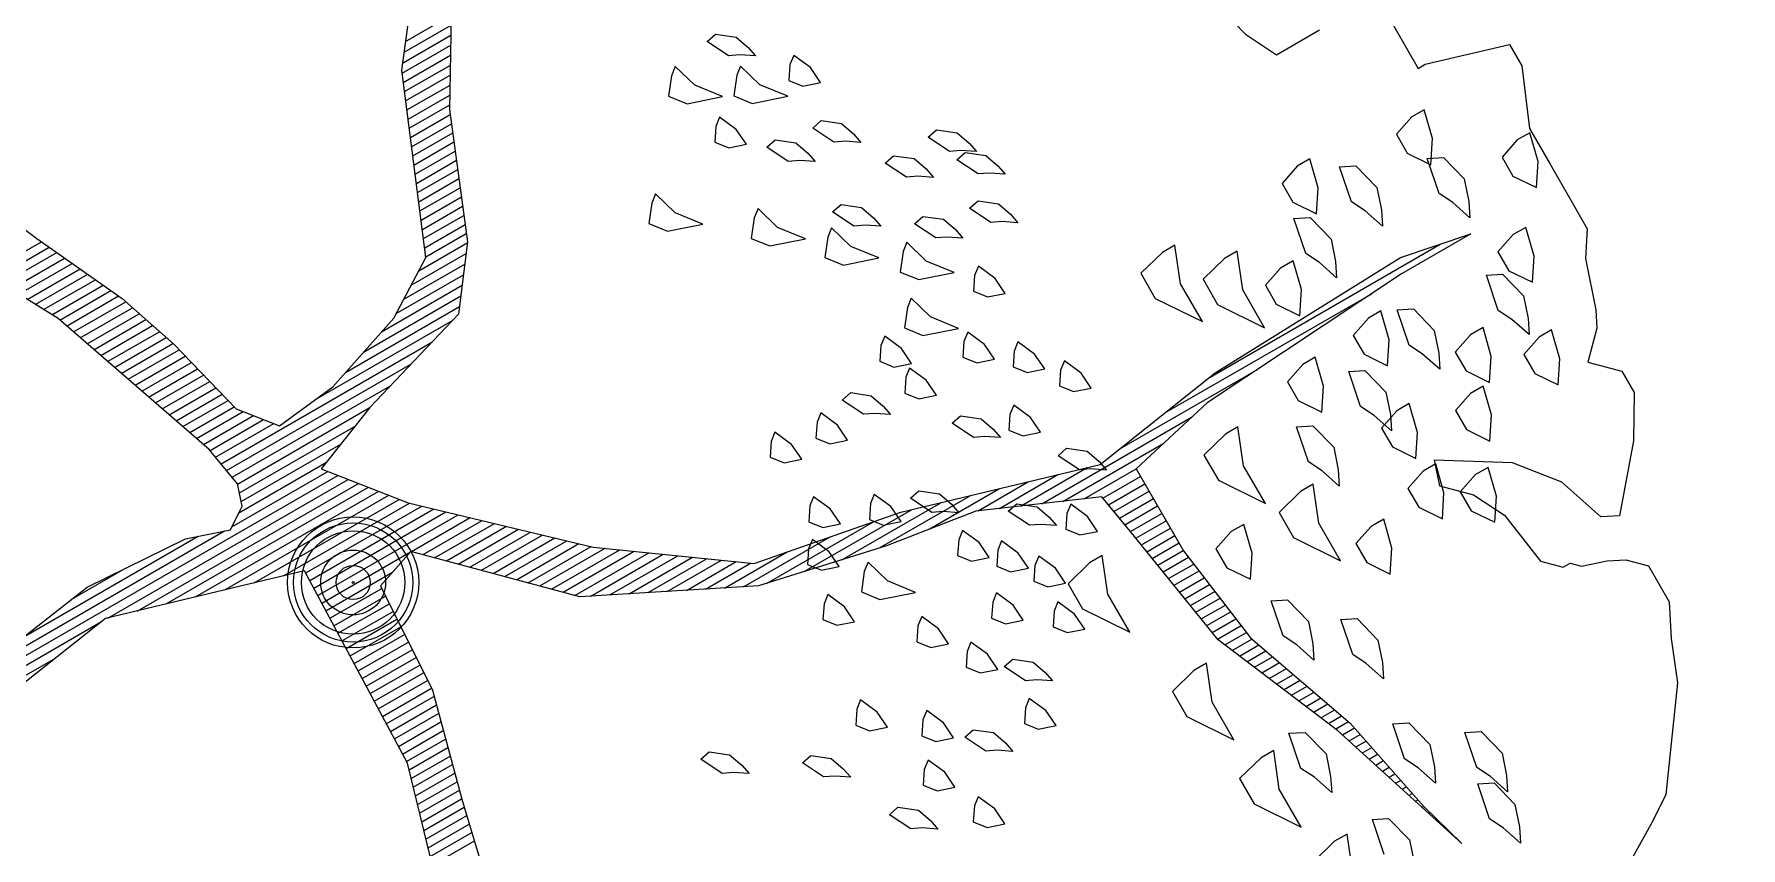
# Model space of a CAD drawing. Header units: metres. Extents: x 12093 to 20303, y 514 to 1412.
# Drawn here: x 19677.558 to 19680.415, y 704.494 to 705.857 of the extents above; entities that cross this region are included whole.
import ezdxf

# ---------------------------------------------------------------- set-up
doc = ezdxf.new("R2010")
doc.units = ezdxf.units.M
for name, color, linetype, lineweight in [('ARBOLES', 52, 'Continuous', 13), ('grass', 64, 'Continuous', 13), ('MANZANAS-ORIGINALES', 147, 'Continuous', 9)]:
    doc.layers.add(name, color=color, linetype=linetype, lineweight=lineweight)

# ---------------------------------------------------------------- blocks, each defined once
blk = doc.blocks.new('ghgfghgh')
at = {"layer": 'ARBOLES', "lineweight": 20}
for p, q in [((20001.7025, 664.534), (20001.7002, 664.3997)), ((20001.6496, 664.4414), (20001.6616, 664.5281)), ((20001.6537, 664.4714), (20001.7019, 664.4992)), ((20001.6506, 664.4487), (20001.7015, 664.4781)), ((20001.6521, 664.4601), (20001.7017, 664.4887)), ((20001.65, 664.438), (20001.7014, 664.4676)), ((20001.6752, 664.2434), (20001.6496, 664.4414)), ((20001.6513, 664.4283), (20001.7012, 664.4571)), ((20001.6525, 664.4186), (20001.701, 664.4466)), ((20001.6538, 664.4089), (20001.7008, 664.436)), ((20001.655, 664.3992), (20001.7006, 664.4255)), ((20001.6563, 664.3895), (20001.7005, 664.415)), ((20001.6575, 664.3798), (20001.7003, 664.4045)), ((20001.6588, 664.3701), (20001.7009, 664.3944)), ((20001.7002, 664.3997), (20001.7189, 664.2598)), ((20001.66, 664.3604), (20001.7022, 664.3847)), ((20001.6613, 664.3507), (20001.7035, 664.375)), ((20001.6626, 664.341), (20001.7048, 664.3654)), ((20001.6638, 664.3313), (20001.7061, 664.3557)), ((20001.6651, 664.3216), (20001.7074, 664.346)), ((20001.6663, 664.3119), (20001.7087, 664.3363)), ((20001.6676, 664.3022), (20001.71, 664.3267)), ((20001.6688, 664.2925), (20001.7113, 664.317)), ((20001.2179, 664.2985), (20001.2647, 664.2635)), ((20001.6701, 664.2828), (20001.7126, 664.3073)), ((20001.6714, 664.2731), (20001.7139, 664.2976)), ((20001.6726, 664.2634), (20001.7152, 664.2879)), ((20001.6739, 664.2537), (20001.7165, 664.2783)), ((20001.2109, 664.2262), (20001.2696, 664.26)), ((20001.2647, 664.2635), (20001.3545, 664.2001)), ((20001.6751, 664.244), (20001.7178, 664.2686)), ((20001.7189, 664.2598), (20001.7097, 664.1835)), ((20002.7037, 664.2432), (20002.7778, 664.2683)), ((20002.7778, 664.2683), (20002.7047, 664.2261)), ((20001.287, 664.1788), (20001.1762, 664.2478)), ((20001.2196, 664.2208), (20001.2777, 664.2543)), ((20001.2283, 664.2154), (20001.2858, 664.2485)), ((20001.237, 664.2099), (20001.2939, 664.2428)), ((20001.6412, 664.1794), (20001.6752, 664.2434)), ((20001.6597, 664.2142), (20001.7175, 664.2476)), ((20001.6677, 664.2293), (20001.7188, 664.2588)), ((20002.5027, 664.1171), (20002.7456, 664.2574)), ((20002.5081, 664.1214), (20002.7037, 664.2432)), ((20001.2457, 664.2045), (20001.302, 664.2371)), ((20001.2544, 664.1991), (20001.3102, 664.2313)), ((20001.263, 664.1937), (20001.3183, 664.2256)), ((20001.6437, 664.1841), (20001.7148, 664.2252)), ((20001.6517, 664.1992), (20001.7161, 664.2364)), ((20002.7047, 664.2261), (20002.4996, 664.0899)), ((20001.2717, 664.1883), (20001.3264, 664.2199)), ((20001.2804, 664.1829), (20001.3345, 664.2141)), ((20001.2887, 664.1773), (20001.3427, 664.2084)), ((20001.6282, 664.1647), (20001.7134, 664.214)), ((20001.296, 664.171), (20001.3508, 664.2027)), ((20001.3032, 664.1648), (20001.3584, 664.1966)), ((20001.3104, 664.1585), (20001.3655, 664.1903)), ((20001.3545, 664.2001), (20001.409, 664.1517)), ((20001.5903, 664.122), (20001.7107, 664.1915)), ((20001.6092, 664.1434), (20001.7121, 664.2028)), ((20002.4551, 664.0792), (20002.6732, 664.2051)), ((20001.4466, 664.0405), (20001.287, 664.1788)), ((20001.3176, 664.1522), (20001.3726, 664.184)), ((20001.3248, 664.146), (20001.3797, 664.1777)), ((20001.3321, 664.1397), (20001.3868, 664.1714)), ((20001.5579, 664.0929), (20001.7034, 664.1769)), ((20001.5768, 664.1068), (20001.6412, 664.1794)), ((20001.7097, 664.1835), (20001.6159, 664.085)), ((20001.3393, 664.1335), (20001.394, 664.165)), ((20001.3465, 664.1272), (20001.4011, 664.1587)), ((20001.3537, 664.121), (20001.4082, 664.1524)), ((20001.409, 664.1517), (20001.475, 664.0835)), ((20001.459, 664.0254), (20001.6814, 664.1538)), ((20001.3609, 664.1147), (20001.4147, 664.1458)), ((20001.3682, 664.1085), (20001.4212, 664.1391)), ((20001.3754, 664.1022), (20001.4277, 664.1324)), ((20001.3826, 664.0959), (20001.4341, 664.1257)), ((20001.3898, 664.0897), (20001.4406, 664.119)), ((20001.4648, 664.0183), (20001.6593, 664.1306)), ((20002.3866, 664.0247), (20002.5081, 664.1214)), ((20002.4075, 664.0413), (20002.5526, 664.1251)), ((20001.397, 664.0834), (20001.4471, 664.1123)), ((20001.4043, 664.0772), (20001.4536, 664.1056)), ((20001.4115, 664.0709), (20001.46, 664.0989)), ((20001.4707, 664.0113), (20001.6372, 664.1074)), ((20001.5208, 664.0656), (20001.5768, 664.1068)), ((20001.4187, 664.0647), (20001.4665, 664.0922)), ((20001.4259, 664.0584), (20001.473, 664.0856)), ((20001.4331, 664.0521), (20001.4824, 664.0806)), ((20001.475, 664.0835), (20001.5208, 664.0656)), ((20001.4763, 664.0041), (20001.6154, 664.0844)), ((20001.6159, 664.085), (20001.5648, 664.0201)), ((20002.4996, 664.0899), (20002.4247, 664.0201)), ((20001.4404, 664.0459), (20001.4932, 664.0764)), ((20001.4474, 664.0395), (20001.5039, 664.0722)), ((20001.4532, 664.0325), (20001.5147, 664.068)), ((20001.4783, 663.9948), (20001.6004, 664.0653)), ((20002.3251, 663.9833), (20002.4832, 664.0746)), ((20001.4802, 663.9855), (20001.5853, 664.0462)), ((20002.3474, 663.9858), (20002.4538, 664.0472)), ((20001.4763, 664.0044), (20001.4466, 664.0405)), ((20001.4777, 663.9736), (20001.5703, 664.0271)), ((20001.1504, 663.7638), (20001.5824, 664.0132)), ((20001.3394, 663.8625), (20001.5931, 664.009)), ((20001.4705, 663.959), (20001.5716, 664.0174)), ((20001.5648, 664.0201), (20001.6564, 663.9843)), ((20002.1764, 663.9742), (20002.3866, 664.0247)), ((20002.2803, 663.9783), (20002.3421, 664.014)), ((20002.3027, 663.9808), (20002.373, 664.0214)), ((20002.3698, 663.9883), (20002.4247, 664.02)), ((20002.3896, 663.9893), (20002.4293, 664.0122)), ((20002.4247, 664.0201), (20002.4746, 663.9336)), ((20001.3703, 663.8699), (20001.6039, 664.0048)), ((20001.4012, 663.8774), (20001.6147, 664.0006)), ((20001.4321, 663.8848), (20001.6254, 663.9964)), ((20001.463, 663.8922), (20001.6362, 663.9922)), ((20001.4812, 663.9806), (20001.4763, 664.0044)), ((20002.1538, 663.9366), (20002.2494, 663.9917)), ((20002.2062, 663.9564), (20002.2803, 663.9992)), ((20002.3886, 663.9904), (20002.2554, 663.9755)), ((20002.2579, 663.9758), (20002.3112, 664.0066)), ((20002.4183, 663.9543), (20002.3886, 663.9904)), ((20002.3954, 663.9822), (20002.4338, 664.0044)), ((20002.4012, 663.9751), (20002.4383, 663.9965)), ((20001.4689, 663.9558), (20001.4812, 663.9806)), ((20001.4939, 663.8996), (20001.647, 663.9879)), ((20001.5248, 663.907), (20001.658, 663.9839)), ((20001.5483, 663.9102), (20001.6708, 663.9808)), ((20001.5526, 663.9022), (20001.6835, 663.9778)), ((20001.5569, 663.8942), (20001.6963, 663.9747)), ((20001.5611, 663.8863), (20001.7091, 663.9717)), ((20001.6564, 663.9843), (20001.8518, 663.9375)), ((20002.0214, 663.9202), (20002.1764, 663.9742)), ((20002.0744, 663.9116), (20002.1876, 663.9769)), ((20002.1141, 663.9241), (20002.2185, 663.9843)), ((20002.2554, 663.9755), (20002.1613, 663.9389)), ((20002.407, 663.9681), (20002.4428, 663.9887)), ((20002.4128, 663.961), (20002.4473, 663.9809)), ((20002.4187, 663.9539), (20002.4518, 663.9731)), ((20001.2006, 663.8032), (20001.4628, 663.9546)), ((20001.4213, 663.9461), (20001.4689, 663.9558)), ((20001.6598, 663.9328), (20001.7218, 663.9686)), ((20001.6721, 663.9295), (20001.7346, 663.9656)), ((20001.6844, 663.9262), (20001.7474, 663.9625)), ((20001.6968, 663.9229), (20001.7601, 663.9595)), ((20001.7091, 663.9196), (20001.7729, 663.9564)), ((20002.0347, 663.8991), (20002.1474, 663.9641)), ((20002.5112, 663.8395), (20002.4183, 663.9543)), ((20002.4244, 663.9468), (20002.4563, 663.9653)), ((20002.4302, 663.9397), (20002.4609, 663.9575)), ((20001.2508, 663.8426), (20001.4348, 663.9489)), ((20001.3177, 663.8952), (20001.4213, 663.9461)), ((20001.7214, 663.9163), (20001.7857, 663.9533)), ((20001.7338, 663.913), (20001.7984, 663.9503)), ((20001.7461, 663.9097), (20001.8112, 663.9472)), ((20001.7584, 663.9063), (20001.824, 663.9442)), ((20001.7708, 663.903), (20001.8367, 663.9411)), ((20001.7831, 663.8997), (20001.8495, 663.9381)), ((20001.7954, 663.8964), (20001.8644, 663.9362)), ((20001.8518, 663.9375), (20002.0214, 663.9202)), ((20002.0104, 663.8955), (20002.1018, 663.9482)), ((20002.1613, 663.9389), (20002.0262, 663.8964)), ((20002.4359, 663.9326), (20002.4654, 663.9496)), ((20002.4416, 663.9255), (20002.4699, 663.9418)), ((20001.5654, 663.8783), (20001.659, 663.9323)), ((20001.6594, 663.9329), (20001.6272, 663.8965)), ((20001.8377, 663.8851), (20001.6594, 663.9329)), ((20001.8078, 663.8931), (20001.8797, 663.9347)), ((20001.8201, 663.8898), (20001.8951, 663.9331)), ((20001.8324, 663.8865), (20001.9104, 663.9315)), ((20001.8492, 663.8858), (20001.9257, 663.93)), ((20001.8694, 663.887), (20001.9411, 663.9284)), ((20001.8895, 663.8882), (20001.9564, 663.9268)), ((20001.9097, 663.8894), (20001.9718, 663.9253)), ((20001.9298, 663.8906), (20001.9871, 663.9237)), ((20001.95, 663.8918), (20002.0024, 663.9221)), ((20001.9701, 663.893), (20002.0178, 663.9206)), ((20001.9903, 663.8942), (20002.0563, 663.9324)), ((20002.4474, 663.9184), (20002.4744, 663.934)), ((20002.4531, 663.9113), (20002.4799, 663.9267)), ((20002.4589, 663.9042), (20002.4855, 663.9195)), ((20002.4746, 663.9336), (20002.5455, 663.8416)), ((20001.301, 663.882), (20001.3583, 663.9151)), ((20001.5472, 663.9124), (20001.3369, 663.8619)), ((20001.6557, 663.7091), (20001.5472, 663.9124)), ((20001.5696, 663.8703), (20001.64, 663.911)), ((20002.4646, 663.8971), (20002.491, 663.9123)), ((20002.4704, 663.89), (20002.4966, 663.9051)), ((20001.1042, 663.7276), (20001.3177, 663.8952)), ((20001.5739, 663.8623), (20001.6285, 663.8939)), ((20001.5781, 663.8544), (20001.6326, 663.8858)), ((20001.6272, 663.8965), (20001.682, 663.7863)), ((20002.0262, 663.8964), (20001.8377, 663.8851)), ((20002.4761, 663.8829), (20002.5021, 663.8979)), ((20002.4819, 663.8758), (20002.5077, 663.8907)), ((20002.4876, 663.8687), (20002.5132, 663.8834)), ((20001.5824, 663.8464), (20001.6366, 663.8777)), ((20001.5866, 663.8384), (20001.6406, 663.8696)), ((20002.4934, 663.8616), (20002.5188, 663.8762)), ((20002.4991, 663.8545), (20002.5244, 663.869)), ((20001.1042, 663.7267), (20001.333, 663.8588)), ((20001.3369, 663.8619), (20001.1301, 663.6982)), ((20001.5909, 663.8305), (20001.6446, 663.8615)), ((20001.5951, 663.8225), (20001.6487, 663.8534)), ((20002.5049, 663.8473), (20002.5299, 663.8618)), ((20002.5106, 663.8402), (20002.5355, 663.8546)), ((20002.5182, 663.8342), (20002.541, 663.8474)), ((20001.5994, 663.8145), (20001.6527, 663.8453)), ((20001.6036, 663.8066), (20001.6567, 663.8372)), ((20001.6079, 663.7986), (20001.6607, 663.8291)), ((20002.6373, 663.7439), (20002.5112, 663.8395)), ((20002.526, 663.8283), (20002.5469, 663.8403)), ((20002.5338, 663.8224), (20002.5542, 663.8341)), ((20002.5416, 663.8164), (20002.5615, 663.8279)), ((20002.5455, 663.8416), (20002.6506, 663.7516)), ((20001.1035, 663.7159), (20001.2843, 663.8203)), ((20001.6121, 663.7906), (20001.6648, 663.821)), ((20001.6164, 663.7827), (20001.6688, 663.8129)), ((20002.5495, 663.8105), (20002.5687, 663.8217)), ((20002.5573, 663.8046), (20002.576, 663.8154)), ((20001.6207, 663.7747), (20001.6728, 663.8048)), ((20001.6249, 663.7667), (20001.6768, 663.7967)), ((20002.5651, 663.7987), (20002.5833, 663.8092)), ((20002.5729, 663.7928), (20002.5906, 663.803)), ((20002.5807, 663.7869), (20002.5978, 663.7968)), ((20001.6292, 663.7587), (20001.6809, 663.7886)), ((20001.6334, 663.7508), (20001.6837, 663.7798)), ((20001.682, 663.7863), (20001.713, 663.6712)), ((20002.5885, 663.7809), (20002.6051, 663.7905)), ((20002.5963, 663.775), (20002.6124, 663.7843)), ((20002.6041, 663.7691), (20002.6197, 663.7781)), ((20001.6377, 663.7428), (20001.6862, 663.7708)), ((20001.6419, 663.7348), (20001.6886, 663.7618)), ((20002.6119, 663.7632), (20002.6269, 663.7719)), ((20002.6197, 663.7573), (20002.6342, 663.7656)), ((20002.6275, 663.7513), (20002.6415, 663.7594)), ((20001.6462, 663.7269), (20001.691, 663.7528)), ((20001.6504, 663.7189), (20001.6935, 663.7437)), ((20002.6353, 663.7454), (20002.6488, 663.7532)), ((20002.7683, 663.6245), (20002.6373, 663.7439)), ((20002.6425, 663.7392), (20002.6551, 663.7465)), ((20002.6495, 663.7328), (20002.6612, 663.7395)), ((20002.6506, 663.7516), (20002.7282, 663.6634)), ((20001.6547, 663.7109), (20001.6959, 663.7347)), ((20001.6574, 663.7021), (20001.6983, 663.7257)), ((20002.6565, 663.7264), (20002.6673, 663.7326)), ((20002.6635, 663.72), (20002.6734, 663.7257)), ((20001.7333, 663.3904), (20001.6557, 663.7091)), ((20001.6596, 663.6929), (20001.7008, 663.7167)), ((20001.6618, 663.6838), (20001.7032, 663.7077)), ((20002.6705, 663.7136), (20002.6795, 663.7188)), ((20002.6775, 663.7073), (20002.6855, 663.7119)), ((20002.6845, 663.7009), (20002.6916, 663.705)), ((20001.6641, 663.6746), (20001.7056, 663.6986)), ((20001.6663, 663.6655), (20001.708, 663.6896)), ((20002.6915, 663.6945), (20002.6977, 663.698)), ((20002.6985, 663.6881), (20002.7038, 663.6911)), ((20002.7055, 663.6817), (20002.7098, 663.6842)), ((20001.6685, 663.6564), (20001.7105, 663.6806)), ((20001.6707, 663.6472), (20001.7129, 663.6716)), ((20001.713, 663.6712), (20001.7517, 663.5428)), ((20002.7126, 663.6753), (20002.7159, 663.6773)), ((20001.673, 663.6381), (20001.7156, 663.6627)), ((20001.6752, 663.6289), (20001.7182, 663.6538)), ((20002.7266, 663.6626), (20002.7281, 663.6635)), ((20002.7282, 663.6634), (20002.7683, 663.6245)), ((20002.7336, 663.6562), (20002.7348, 663.6569)), ((20001.6774, 663.6198), (20001.7209, 663.6449)), ((20001.6796, 663.6107), (20001.7236, 663.636)), ((20001.6819, 663.6015), (20001.7263, 663.6272))]:
    blk.add_line(p, q, dxfattribs=at)
for radius in [0.0692, 0.063, 0.0546, 0.0342, 0.0181, 0.00112]:
    blk.add_circle((20001.5984, 663.9001), radius, dxfattribs=at)
at = {"layer": 'grass'}
for p, q in [((20002.5151, 664.505), (20002.5401, 664.4791)), ((20001.9719, 664.4714), (20001.9808, 664.4792)), ((20001.9808, 664.4792), (20002.0024, 664.4761)), ((20002.0024, 664.4761), (20002.0151, 664.4652)), ((20002.5401, 664.4791), (20002.5727, 664.4576)), ((20002.5727, 664.4576), (20002.6181, 664.4838)), ((20002.6961, 664.4885), (20002.7223, 664.4431)), ((20001.9944, 664.4565), (20001.9719, 664.4714)), ((20002.0151, 664.4652), (20002.0229, 664.4563)), ((20002.7298, 664.4475), (20002.8186, 664.4684)), ((20002.8186, 664.4684), (20002.8317, 664.4457)), ((20001.9383, 664.4451), (20001.9343, 664.4353)), ((20001.9588, 664.4253), (20001.9383, 664.4451)), ((20002.0062, 664.4574), (20001.9944, 664.4565)), ((20002.0071, 664.4456), (20002.0031, 664.4358)), ((20002.0229, 664.4563), (20002.0062, 664.4574)), ((20002.0276, 664.4258), (20002.0071, 664.4456)), ((20002.0593, 664.4471), (20002.0581, 664.4304)), ((20002.0633, 664.4569), (20002.0593, 664.4471)), ((20002.0809, 664.444), (20002.0633, 664.4569)), ((20002.0916, 664.4282), (20002.0809, 664.444)), ((20002.7223, 664.4431), (20002.7298, 664.4475)), ((20002.8317, 664.4457), (20002.8396, 664.3797)), ((20001.9343, 664.4353), (20001.9312, 664.4137)), ((20001.9882, 664.4133), (20001.9588, 664.4253)), ((20002.0031, 664.4358), (20002, 664.4142)), ((20002.057, 664.4137), (20002.0276, 664.4258)), ((20002.0581, 664.4304), (20002.0728, 664.4244)), ((20002.0728, 664.4244), (20002.0916, 664.4282)), ((20001.9312, 664.4137), (20001.9508, 664.4057)), ((20001.9508, 664.4057), (20001.9882, 664.4133)), ((20002, 664.4142), (20002.0196, 664.4061)), ((20002.0196, 664.4061), (20002.057, 664.4137)), ((20001.9851, 664.3917), (20001.9811, 664.3819)), ((20002.0027, 664.3787), (20001.9851, 664.3917)), ((20002.0833, 664.3801), (20002.0922, 664.3879)), ((20002.0922, 664.3879), (20002.1138, 664.3848)), ((20002.7154, 664.3918), (20002.6993, 664.3736)), ((20002.7287, 664.3995), (20002.7154, 664.3918)), ((20002.7374, 664.3691), (20002.7287, 664.3995)), ((20001.9811, 664.3819), (20001.98, 664.3652)), ((20002.0134, 664.3629), (20002.0027, 664.3787)), ((20002.1058, 664.3652), (20002.0833, 664.3801)), ((20002.1138, 664.3848), (20002.1265, 664.3739)), ((20002.1265, 664.3739), (20002.1343, 664.365)), ((20002.2052, 664.3703), (20002.2141, 664.3781)), ((20002.2277, 664.3554), (20002.2052, 664.3703)), ((20002.2141, 664.3781), (20002.2357, 664.375)), ((20002.2357, 664.375), (20002.2484, 664.3641)), ((20002.6993, 664.3736), (20002.7108, 664.3537)), ((20002.7356, 664.3414), (20002.7374, 664.3691)), ((20002.8402, 664.3752), (20002.8269, 664.3675)), ((20002.8396, 664.3797), (20002.8614, 664.3419)), ((20002.8489, 664.3448), (20002.8402, 664.3752)), ((20001.98, 664.3652), (20001.9947, 664.3591)), ((20001.9947, 664.3591), (20002.0134, 664.3629)), ((20002.035, 664.3598), (20002.0439, 664.3676)), ((20002.0575, 664.3449), (20002.035, 664.3598)), ((20002.0439, 664.3676), (20002.0655, 664.3645)), ((20002.0655, 664.3645), (20002.0782, 664.3536)), ((20002.0782, 664.3536), (20002.086, 664.3447)), ((20002.1176, 664.3661), (20002.1058, 664.3652)), ((20002.1343, 664.365), (20002.1176, 664.3661)), ((20002.1597, 664.3431), (20002.1687, 664.3509)), ((20002.1687, 664.3509), (20002.1903, 664.3478)), ((20002.2395, 664.3563), (20002.2277, 664.3554)), ((20002.2355, 664.3465), (20002.2444, 664.3543)), ((20002.2562, 664.3552), (20002.2395, 664.3563)), ((20002.2444, 664.3543), (20002.266, 664.3512)), ((20002.2484, 664.3641), (20002.2562, 664.3552)), ((20002.266, 664.3512), (20002.2787, 664.3403)), ((20002.7108, 664.3537), (20002.7356, 664.3414)), ((20002.8269, 664.3675), (20002.8108, 664.3494)), ((20002.0693, 664.3458), (20002.0575, 664.3449)), ((20002.086, 664.3447), (20002.0693, 664.3458)), ((20002.1822, 664.3282), (20002.1597, 664.3431)), ((20002.1903, 664.3478), (20002.203, 664.3369)), ((20002.203, 664.3369), (20002.2108, 664.328)), ((20002.258, 664.3316), (20002.2355, 664.3465)), ((20002.2698, 664.3325), (20002.258, 664.3316)), ((20002.2865, 664.3314), (20002.2698, 664.3325)), ((20002.2787, 664.3403), (20002.2865, 664.3314)), ((20002.5947, 664.3399), (20002.5786, 664.3217)), ((20002.608, 664.3475), (20002.5947, 664.3399)), ((20002.6167, 664.3171), (20002.608, 664.3475)), ((20002.6394, 664.3391), (20002.6566, 664.3401)), ((20002.652, 664.302), (20002.6394, 664.3391)), ((20002.6566, 664.3401), (20002.6786, 664.3174)), ((20002.7318, 664.3481), (20002.7489, 664.3491)), ((20002.7443, 664.311), (20002.7318, 664.3481)), ((20002.7489, 664.3491), (20002.7709, 664.3263)), ((20002.8108, 664.3494), (20002.8223, 664.3294)), ((20002.8471, 664.3172), (20002.8489, 664.3448)), ((20002.8614, 664.3419), (20002.8833, 664.304)), ((20002.1941, 664.3291), (20002.1822, 664.3282)), ((20002.2108, 664.328), (20002.1941, 664.3291)), ((20002.5786, 664.3217), (20002.5901, 664.3017)), ((20002.6149, 664.2895), (20002.6167, 664.3171)), ((20002.6786, 664.3174), (20002.6835, 664.2936)), ((20002.7709, 664.3263), (20002.7758, 664.3026)), ((20002.8223, 664.3294), (20002.8471, 664.3172)), ((20001.9136, 664.3008), (20001.9105, 664.2792)), ((20001.9176, 664.3106), (20001.9136, 664.3008)), ((20001.9381, 664.2907), (20001.9176, 664.3106)), ((20002.1043, 664.2915), (20002.1132, 664.2993)), ((20002.1132, 664.2993), (20002.1348, 664.2961)), ((20002.1348, 664.2961), (20002.1475, 664.2852)), ((20002.2489, 664.2953), (20002.2578, 664.3031)), ((20002.2578, 664.3031), (20002.2794, 664.3)), ((20002.2794, 664.3), (20002.2921, 664.2891)), ((20002.5901, 664.3017), (20002.6149, 664.2895)), ((20002.6663, 664.2926), (20002.652, 664.302)), ((20002.7587, 664.3015), (20002.7443, 664.311)), ((20002.7768, 664.2854), (20002.7587, 664.3015)), ((20002.7758, 664.3026), (20002.7768, 664.2854)), ((20002.8833, 664.304), (20002.9007, 664.2738)), ((20001.9105, 664.2792), (20001.9301, 664.2711)), ((20001.9301, 664.2711), (20001.9675, 664.2787)), ((20001.9675, 664.2787), (20001.9381, 664.2907)), ((20002.0217, 664.2852), (20002.0185, 664.2636)), ((20002.0257, 664.295), (20002.0217, 664.2852)), ((20002.0462, 664.2752), (20002.0257, 664.295)), ((20002.1268, 664.2765), (20002.1043, 664.2915)), ((20002.1475, 664.2852), (20002.1553, 664.2763)), ((20002.1907, 664.279), (20002.1996, 664.2868)), ((20002.2132, 664.2641), (20002.1907, 664.279)), ((20002.1996, 664.2868), (20002.2212, 664.2837)), ((20002.2212, 664.2837), (20002.2339, 664.2728)), ((20002.2714, 664.2804), (20002.2489, 664.2953)), ((20002.2832, 664.2813), (20002.2714, 664.2804)), ((20002.2999, 664.2801), (20002.2832, 664.2813)), ((20002.2921, 664.2891), (20002.2999, 664.2801)), ((20002.5911, 664.2846), (20002.6083, 664.2856)), ((20002.6037, 664.2475), (20002.5911, 664.2846)), ((20002.6083, 664.2856), (20002.6303, 664.2629)), ((20002.6845, 664.2764), (20002.6663, 664.2926)), ((20002.6835, 664.2936), (20002.6845, 664.2764)), ((20002.0185, 664.2636), (20002.0381, 664.2556)), ((20002.0381, 664.2556), (20002.0756, 664.2632)), ((20002.0756, 664.2632), (20002.0462, 664.2752)), ((20002.0992, 664.2649), (20002.0961, 664.2433)), ((20002.1032, 664.2747), (20002.0992, 664.2649)), ((20002.1237, 664.2549), (20002.1032, 664.2747)), ((20002.1386, 664.2774), (20002.1268, 664.2765)), ((20002.1553, 664.2763), (20002.1386, 664.2774)), ((20002.225, 664.265), (20002.2132, 664.2641)), ((20002.2417, 664.2639), (20002.225, 664.265)), ((20002.2339, 664.2728), (20002.2417, 664.2639)), ((20002.6303, 664.2629), (20002.6351, 664.2391)), ((20002.8226, 664.2675), (20002.8065, 664.2494)), ((20002.8359, 664.2752), (20002.8226, 664.2675)), ((20002.8446, 664.2448), (20002.8359, 664.2752)), ((20002.9007, 664.2738), (20002.8987, 664.2424)), ((20002.0961, 664.2433), (20002.1157, 664.2353)), ((20002.1157, 664.2353), (20002.1531, 664.2429)), ((20002.1531, 664.2429), (20002.1237, 664.2549)), ((20002.1787, 664.2496), (20002.1756, 664.228)), ((20002.1827, 664.2594), (20002.1787, 664.2496)), ((20002.2032, 664.2396), (20002.1827, 664.2594)), ((20002.4523, 664.2487), (20002.4295, 664.2267)), ((20002.4655, 664.2564), (20002.4523, 664.2487)), ((20002.4714, 664.2155), (20002.4655, 664.2564)), ((20002.518, 664.2424), (20002.4952, 664.2204)), ((20002.5313, 664.2501), (20002.518, 664.2424)), ((20002.5372, 664.2091), (20002.5313, 664.2501)), ((20002.618, 664.2381), (20002.6037, 664.2475)), ((20002.8065, 664.2494), (20002.818, 664.2294)), ((20002.8428, 664.2172), (20002.8446, 664.2448)), ((20002.8987, 664.2424), (20002.9098, 664.1882)), ((20002.1756, 664.228), (20002.1952, 664.22)), ((20002.1952, 664.22), (20002.2326, 664.2276)), ((20002.2326, 664.2276), (20002.2032, 664.2396)), ((20002.2542, 664.2244), (20002.2531, 664.2077)), ((20002.2582, 664.2342), (20002.2542, 664.2244)), ((20002.2758, 664.2213), (20002.2582, 664.2342)), ((20002.4295, 664.2267), (20002.4448, 664.2001)), ((20002.5771, 664.2322), (20002.561, 664.214)), ((20002.5904, 664.2398), (20002.5771, 664.2322)), ((20002.5991, 664.2094), (20002.5904, 664.2398)), ((20002.6362, 664.2219), (20002.618, 664.2381)), ((20002.6351, 664.2391), (20002.6362, 664.2219)), ((20002.7942, 664.2246), (20002.8114, 664.2256)), ((20002.8068, 664.1875), (20002.7942, 664.2246)), ((20002.8114, 664.2256), (20002.8334, 664.2028)), ((20002.818, 664.2294), (20002.8428, 664.2172)), ((20002.2531, 664.2077), (20002.2678, 664.2017)), ((20002.2865, 664.2055), (20002.2758, 664.2213)), ((20002.4945, 664.1756), (20002.4714, 664.2155)), ((20002.4952, 664.2204), (20002.5106, 664.1938)), ((20002.5602, 664.1692), (20002.5372, 664.2091)), ((20002.561, 664.214), (20002.5725, 664.194)), ((20002.5973, 664.1818), (20002.5991, 664.2094)), ((20002.1832, 664.1906), (20002.1801, 664.169)), ((20002.1872, 664.2004), (20002.1832, 664.1906)), ((20002.2077, 664.1806), (20002.1872, 664.2004)), ((20002.2678, 664.2017), (20002.2865, 664.2055)), ((20002.4448, 664.2001), (20002.4945, 664.1756)), ((20002.5106, 664.1938), (20002.5602, 664.1692)), ((20002.5725, 664.194), (20002.5973, 664.1818)), ((20002.7001, 664.188), (20002.7173, 664.189)), ((20002.7127, 664.1509), (20002.7001, 664.188)), ((20002.7173, 664.189), (20002.7393, 664.1662)), ((20002.8334, 664.2028), (20002.8382, 664.179)), ((20002.9098, 664.1882), (20002.9109, 664.1687)), ((20002.2371, 664.1685), (20002.2077, 664.1806)), ((20002.6697, 664.1792), (20002.6536, 664.1611)), ((20002.683, 664.1869), (20002.6697, 664.1792)), ((20002.6917, 664.1565), (20002.683, 664.1869)), ((20002.8211, 664.178), (20002.8068, 664.1875)), ((20002.8393, 664.1619), (20002.8211, 664.178)), ((20002.8382, 664.179), (20002.8393, 664.1619)), ((20002.1593, 664.1603), (20002.1553, 664.1505)), ((20002.177, 664.1474), (20002.1593, 664.1603)), ((20002.1801, 664.169), (20002.1997, 664.1609)), ((20002.1997, 664.1609), (20002.2371, 664.1685)), ((20002.2429, 664.1547), (20002.2418, 664.138)), ((20002.2469, 664.1645), (20002.2429, 664.1547)), ((20002.2645, 664.1516), (20002.2469, 664.1645)), ((20002.2999, 664.1543), (20002.2959, 664.1445)), ((20002.3175, 664.1414), (20002.2999, 664.1543)), ((20002.6536, 664.1611), (20002.6651, 664.1411)), ((20002.6899, 664.1289), (20002.6917, 664.1565)), ((20002.7393, 664.1662), (20002.7441, 664.1424)), ((20002.7774, 664.1616), (20002.7613, 664.1435)), ((20002.7907, 664.1693), (20002.7774, 664.1616)), ((20002.7994, 664.1389), (20002.7907, 664.1693)), ((20002.8498, 664.1591), (20002.8336, 664.1409)), ((20002.8631, 664.1668), (20002.8498, 664.1591)), ((20002.8718, 664.1363), (20002.8631, 664.1668)), ((20002.9109, 664.1687), (20002.9014, 664.1329)), ((20002.1553, 664.1505), (20002.1542, 664.1338)), ((20002.1542, 664.1338), (20002.1689, 664.1277)), ((20002.1876, 664.1315), (20002.177, 664.1474)), ((20002.2418, 664.138), (20002.2565, 664.132)), ((20002.2565, 664.132), (20002.2752, 664.1358)), ((20002.2752, 664.1358), (20002.2645, 664.1516)), ((20002.2959, 664.1445), (20002.2948, 664.1278)), ((20002.3282, 664.1256), (20002.3175, 664.1414)), ((20002.3489, 664.1343), (20002.3449, 664.1245)), ((20002.3665, 664.1213), (20002.3489, 664.1343)), ((20002.6137, 664.138), (20002.6004, 664.1304)), ((20002.6224, 664.1076), (20002.6137, 664.138)), ((20002.6651, 664.1411), (20002.6899, 664.1289)), ((20002.727, 664.1414), (20002.7127, 664.1509)), ((20002.7452, 664.1253), (20002.727, 664.1414)), ((20002.7441, 664.1424), (20002.7452, 664.1253)), ((20002.7613, 664.1435), (20002.7728, 664.1235)), ((20002.7976, 664.1112), (20002.7994, 664.1389)), ((20002.8336, 664.1409), (20002.8452, 664.121)), ((20002.87, 664.1087), (20002.8718, 664.1363)), ((20002.1689, 664.1277), (20002.1876, 664.1315)), ((20002.1816, 664.1168), (20002.1805, 664.1001)), ((20002.1856, 664.1266), (20002.1816, 664.1168)), ((20002.2032, 664.1137), (20002.1856, 664.1266)), ((20002.2948, 664.1278), (20002.3095, 664.1218)), ((20002.3095, 664.1218), (20002.3282, 664.1256)), ((20002.3449, 664.1245), (20002.3438, 664.1077)), ((20002.3772, 664.1055), (20002.3665, 664.1213)), ((20002.6004, 664.1304), (20002.5843, 664.1122)), ((20002.649, 664.123), (20002.6661, 664.124)), ((20002.6615, 664.0859), (20002.649, 664.123)), ((20002.6661, 664.124), (20002.6881, 664.1012)), ((20002.7728, 664.1235), (20002.7976, 664.1112)), ((20002.8452, 664.121), (20002.87, 664.1087)), ((20002.9014, 664.1329), (20002.9372, 664.1233)), ((20002.9372, 664.1233), (20002.9503, 664.1006)), ((20002.1146, 664.0928), (20002.1235, 664.1006)), ((20002.1235, 664.1006), (20002.1451, 664.0974)), ((20002.1805, 664.1001), (20002.1952, 664.0941)), ((20002.1952, 664.0941), (20002.2139, 664.0979)), ((20002.2139, 664.0979), (20002.2032, 664.1137)), ((20002.3438, 664.1077), (20002.3585, 664.1017)), ((20002.3585, 664.1017), (20002.3772, 664.1055)), ((20002.5843, 664.1122), (20002.5958, 664.0923)), ((20002.6206, 664.08), (20002.6224, 664.1076)), ((20002.6881, 664.1012), (20002.693, 664.0775)), ((20002.7776, 664.0997), (20002.7615, 664.0816)), ((20002.7909, 664.1074), (20002.7776, 664.0997)), ((20002.7997, 664.077), (20002.7909, 664.1074)), ((20002.9503, 664.1006), (20002.9494, 664.0497)), ((20002.1371, 664.0778), (20002.1146, 664.0928)), ((20002.1451, 664.0974), (20002.1578, 664.0865)), ((20002.1578, 664.0865), (20002.1656, 664.0776)), ((20002.2955, 664.0875), (20002.2915, 664.0777)), ((20002.3131, 664.0745), (20002.2955, 664.0875)), ((20002.5958, 664.0923), (20002.6206, 664.08)), ((20002.6759, 664.0764), (20002.6615, 664.0859)), ((20002.6996, 664.0813), (20002.6835, 664.0631)), ((20002.7129, 664.089), (20002.6996, 664.0813)), ((20002.7216, 664.0585), (20002.7129, 664.089)), ((20002.7615, 664.0816), (20002.7731, 664.0616)), ((20002.0879, 664.0694), (20002.0868, 664.0527)), ((20002.0919, 664.0792), (20002.0879, 664.0694)), ((20002.1095, 664.0663), (20002.0919, 664.0792)), ((20002.1202, 664.0504), (20002.1095, 664.0663)), ((20002.1489, 664.0787), (20002.1371, 664.0778)), ((20002.1656, 664.0776), (20002.1489, 664.0787)), ((20002.2304, 664.0683), (20002.2393, 664.0761)), ((20002.2529, 664.0534), (20002.2304, 664.0683)), ((20002.2393, 664.0761), (20002.261, 664.073)), ((20002.261, 664.073), (20002.2737, 664.0621)), ((20002.2737, 664.0621), (20002.2814, 664.0532)), ((20002.2915, 664.0777), (20002.2904, 664.061)), ((20002.3238, 664.0587), (20002.3131, 664.0745)), ((20002.5321, 664.0644), (20002.5188, 664.0567)), ((20002.538, 664.0234), (20002.5321, 664.0644)), ((20002.594, 664.0646), (20002.6111, 664.0657)), ((20002.6066, 664.0275), (20002.594, 664.0646)), ((20002.6111, 664.0657), (20002.6332, 664.0429)), ((20002.694, 664.0603), (20002.6759, 664.0764)), ((20002.6835, 664.0631), (20002.6951, 664.0432)), ((20002.693, 664.0775), (20002.694, 664.0603)), ((20002.7979, 664.0493), (20002.7997, 664.077)), ((20002.0395, 664.0491), (20002.0384, 664.0324)), ((20002.0435, 664.0589), (20002.0395, 664.0491)), ((20002.0611, 664.046), (20002.0435, 664.0589)), ((20002.0718, 664.0302), (20002.0611, 664.046)), ((20002.0868, 664.0527), (20002.1015, 664.0466)), ((20002.1015, 664.0466), (20002.1202, 664.0504)), ((20002.2647, 664.0543), (20002.2529, 664.0534)), ((20002.2814, 664.0532), (20002.2647, 664.0543)), ((20002.2904, 664.061), (20002.3051, 664.0549)), ((20002.3051, 664.0549), (20002.3238, 664.0587)), ((20002.5188, 664.0567), (20002.4961, 664.0347)), ((20002.7199, 664.0309), (20002.7216, 664.0585)), ((20002.7731, 664.0616), (20002.7979, 664.0493)), ((20002.9494, 664.0497), (20002.9346, 663.9706)), ((20002.0384, 664.0324), (20002.0531, 664.0264)), ((20002.0531, 664.0264), (20002.0718, 664.0302)), ((20002.3423, 664.034), (20002.3512, 664.0418)), ((20002.3648, 664.0191), (20002.3423, 664.034)), ((20002.3512, 664.0418), (20002.3728, 664.0387)), ((20002.3728, 664.0387), (20002.3855, 664.0278)), ((20002.3855, 664.0278), (20002.3933, 664.0189)), ((20002.4961, 664.0347), (20002.5114, 664.0081)), ((20002.6209, 664.0181), (20002.6066, 664.0275)), ((20002.6332, 664.0429), (20002.638, 664.0191)), ((20002.6951, 664.0432), (20002.7199, 664.0309)), ((20002.7393, 664.0293), (20002.7448, 664.0022)), ((20002.8217, 664.0264), (20002.7393, 664.0293)), ((20002.8737, 664.006), (20002.8217, 664.0264)), ((20002.3766, 664.02), (20002.3648, 664.0191)), ((20002.3933, 664.0189), (20002.3766, 664.02)), ((20002.5114, 664.0081), (20002.561, 663.9835)), ((20002.561, 663.9835), (20002.538, 664.0234)), ((20002.639, 664.002), (20002.6209, 664.0181)), ((20002.638, 664.0191), (20002.639, 664.002)), ((20002.7275, 664.0176), (20002.7114, 663.9994)), ((20002.7408, 664.0253), (20002.7275, 664.0176)), ((20002.7495, 663.9949), (20002.7408, 664.0253)), ((20002.7828, 664.014), (20002.7667, 663.9959)), ((20002.7961, 664.0217), (20002.7828, 664.014)), ((20002.8048, 663.9913), (20002.7961, 664.0217)), ((20002.0843, 663.9907), (20002.0803, 663.9809)), ((20002.1019, 663.9778), (20002.0843, 663.9907)), ((20002.1483, 663.9932), (20002.1443, 663.9834)), ((20002.1659, 663.9803), (20002.1483, 663.9932)), ((20002.1866, 663.989), (20002.1955, 663.9968)), ((20002.1955, 663.9968), (20002.2171, 663.9937)), ((20002.2171, 663.9937), (20002.2298, 663.9828)), ((20002.5981, 663.9961), (20002.5754, 663.9741)), ((20002.6114, 664.0038), (20002.5981, 663.9961)), ((20002.6173, 663.9628), (20002.6114, 664.0038)), ((20002.7114, 663.9994), (20002.723, 663.9795)), ((20002.7448, 664.0022), (20002.7806, 663.9926)), ((20002.7478, 663.9672), (20002.7495, 663.9949)), ((20002.7667, 663.9959), (20002.7782, 663.9759)), ((20002.7806, 663.9926), (20002.8132, 663.9711)), ((20002.803, 663.9637), (20002.8048, 663.9913)), ((20002.9151, 663.9694), (20002.8737, 664.006)), ((20002.0803, 663.9809), (20002.0792, 663.9642)), ((20002.1126, 663.962), (20002.1019, 663.9778)), ((20002.1443, 663.9834), (20002.1431, 663.9667)), ((20002.1766, 663.9645), (20002.1659, 663.9803)), ((20002.2091, 663.9741), (20002.1866, 663.989)), ((20002.2209, 663.975), (20002.2091, 663.9741)), ((20002.2376, 663.9738), (20002.2209, 663.975)), ((20002.2298, 663.9828), (20002.2376, 663.9738)), ((20002.2897, 663.9754), (20002.2986, 663.9832)), ((20002.3122, 663.9605), (20002.2897, 663.9754)), ((20002.2986, 663.9832), (20002.3202, 663.9801)), ((20002.3202, 663.9801), (20002.3329, 663.9692)), ((20002.3516, 663.973), (20002.3505, 663.9563)), ((20002.3556, 663.9828), (20002.3516, 663.973)), ((20002.3732, 663.9699), (20002.3556, 663.9828)), ((20002.5754, 663.9741), (20002.5907, 663.9475)), ((20002.723, 663.9795), (20002.7478, 663.9672)), ((20002.7782, 663.9759), (20002.803, 663.9637)), ((20002.0792, 663.9642), (20002.0939, 663.9582)), ((20002.0939, 663.9582), (20002.1126, 663.962)), ((20002.1431, 663.9667), (20002.1578, 663.9607)), ((20002.1578, 663.9607), (20002.1766, 663.9645)), ((20002.2414, 663.9551), (20002.2374, 663.9453)), ((20002.259, 663.9422), (20002.2414, 663.9551)), ((20002.324, 663.9614), (20002.3122, 663.9605)), ((20002.3407, 663.9603), (20002.324, 663.9614)), ((20002.3329, 663.9692), (20002.3407, 663.9603)), ((20002.3505, 663.9563), (20002.3652, 663.9503)), ((20002.3652, 663.9503), (20002.3839, 663.9541)), ((20002.3839, 663.9541), (20002.3732, 663.9699)), ((20002.525, 663.9539), (20002.5089, 663.9357)), ((20002.5383, 663.9615), (20002.525, 663.9539)), ((20002.547, 663.9311), (20002.5383, 663.9615)), ((20002.6404, 663.9229), (20002.6173, 663.9628)), ((20002.6726, 663.9593), (20002.6565, 663.9411)), ((20002.6859, 663.967), (20002.6726, 663.9593)), ((20002.6946, 663.9365), (20002.6859, 663.967)), ((20002.8132, 663.9711), (20002.8514, 663.9225)), ((20002.9346, 663.9706), (20002.9151, 663.9694)), ((20002.079, 663.9357), (20002.0779, 663.919)), ((20002.083, 663.9455), (20002.079, 663.9357)), ((20002.1006, 663.9326), (20002.083, 663.9455)), ((20002.2374, 663.9453), (20002.2363, 663.9286)), ((20002.2697, 663.9264), (20002.259, 663.9422)), ((20002.2826, 663.944), (20002.2786, 663.9342)), ((20002.3002, 663.9311), (20002.2826, 663.944)), ((20002.5089, 663.9357), (20002.5204, 663.9157)), ((20002.5907, 663.9475), (20002.6404, 663.9229)), ((20002.6565, 663.9411), (20002.668, 663.9212)), ((20002.6928, 663.9089), (20002.6946, 663.9365)), ((20002.0779, 663.919), (20002.0926, 663.913)), ((20002.1113, 663.9168), (20002.1006, 663.9326)), ((20002.1418, 663.9215), (20002.1378, 663.9117)), ((20002.1623, 663.9017), (20002.1418, 663.9215)), ((20002.2363, 663.9286), (20002.251, 663.9226)), ((20002.251, 663.9226), (20002.2697, 663.9264)), ((20002.2786, 663.9342), (20002.2775, 663.9175)), ((20002.3109, 663.9153), (20002.3002, 663.9311)), ((20002.3178, 663.9182), (20002.3167, 663.9015)), ((20002.3218, 663.928), (20002.3178, 663.9182)), ((20002.3394, 663.9151), (20002.3218, 663.928)), ((20002.3756, 663.9208), (20002.3529, 663.8988)), ((20002.3889, 663.9285), (20002.3756, 663.9208)), ((20002.3948, 663.8876), (20002.3889, 663.9285)), ((20002.5452, 663.9035), (20002.547, 663.9311)), ((20002.668, 663.9212), (20002.6928, 663.9089)), ((20002.8514, 663.9225), (20002.8752, 663.9161)), ((20002.8752, 663.9161), (20002.8828, 663.9205)), ((20002.8828, 663.9205), (20002.8947, 663.9173)), ((20002.8947, 663.9173), (20002.9218, 663.9228)), ((20002.9218, 663.9228), (20002.9413, 663.924)), ((20002.9413, 663.924), (20002.9652, 663.9176)), ((20002.9652, 663.9176), (20002.987, 663.8798)), ((20002.0926, 663.913), (20002.1113, 663.9168)), ((20002.1378, 663.9117), (20002.1347, 663.8901)), ((20002.1917, 663.8896), (20002.1623, 663.9017)), ((20002.2775, 663.9175), (20002.2922, 663.9115)), ((20002.2922, 663.9115), (20002.3109, 663.9153)), ((20002.3167, 663.9015), (20002.3314, 663.8955)), ((20002.3501, 663.8993), (20002.3394, 663.9151)), ((20002.5204, 663.9157), (20002.5452, 663.9035)), ((20002.0993, 663.8874), (20002.0953, 663.8776)), ((20002.1169, 663.8745), (20002.0993, 663.8874)), ((20002.1347, 663.8901), (20002.1543, 663.882)), ((20002.1543, 663.882), (20002.1917, 663.8896)), ((20002.2773, 663.889), (20002.2733, 663.8792)), ((20002.2949, 663.8761), (20002.2773, 663.889)), ((20002.3314, 663.8955), (20002.3501, 663.8993)), ((20002.3529, 663.8988), (20002.3682, 663.8722)), ((20002.4179, 663.8477), (20002.3948, 663.8876)), ((20002.5672, 663.8807), (20002.5844, 663.8817)), ((20002.5844, 663.8817), (20002.6064, 663.859)), ((20002.0953, 663.8776), (20002.0942, 663.8609)), ((20002.1276, 663.8587), (20002.1169, 663.8745)), ((20002.1984, 663.864), (20002.1944, 663.8542)), ((20002.216, 663.8511), (20002.1984, 663.864)), ((20002.2733, 663.8792), (20002.2721, 663.8625)), ((20002.3056, 663.8603), (20002.2949, 663.8761)), ((20002.3381, 663.8698), (20002.337, 663.8531)), ((20002.3421, 663.8796), (20002.3381, 663.8698)), ((20002.3597, 663.8667), (20002.3421, 663.8796)), ((20002.3704, 663.8509), (20002.3597, 663.8667)), ((20002.3682, 663.8722), (20002.4179, 663.8477)), ((20002.5798, 663.8436), (20002.5672, 663.8807)), ((20002.987, 663.8798), (20002.9893, 663.8408)), ((20002.0942, 663.8609), (20002.1089, 663.8549)), ((20002.1089, 663.8549), (20002.1276, 663.8587)), ((20002.1944, 663.8542), (20002.1933, 663.8375)), ((20002.2267, 663.8353), (20002.216, 663.8511)), ((20002.2721, 663.8625), (20002.2868, 663.8565)), ((20002.2868, 663.8565), (20002.3056, 663.8603)), ((20002.337, 663.8531), (20002.3517, 663.8471)), ((20002.3517, 663.8471), (20002.3704, 663.8509)), ((20002.6064, 663.859), (20002.6112, 663.8352)), ((20002.6406, 663.861), (20002.6578, 663.8621)), ((20002.6532, 663.824), (20002.6406, 663.861)), ((20002.6578, 663.8621), (20002.6798, 663.8393)), ((20002.1933, 663.8375), (20002.208, 663.8315)), ((20002.208, 663.8315), (20002.2267, 663.8353)), ((20002.2503, 663.8371), (20002.2463, 663.8273)), ((20002.2679, 663.8242), (20002.2503, 663.8371)), ((20002.5941, 663.8342), (20002.5798, 663.8436)), ((20002.6123, 663.8181), (20002.5941, 663.8342)), ((20002.6112, 663.8352), (20002.6123, 663.8181)), ((20002.6798, 663.8393), (20002.6846, 663.8155)), ((20002.9893, 663.8408), (20002.996, 663.7942)), ((20002.2463, 663.8273), (20002.2452, 663.8106)), ((20002.2452, 663.8106), (20002.2599, 663.8046)), ((20002.2786, 663.8083), (20002.2679, 663.8242)), ((20002.2855, 663.8112), (20002.2944, 663.819)), ((20002.308, 663.7963), (20002.2855, 663.8112)), ((20002.2944, 663.819), (20002.316, 663.8159)), ((20002.316, 663.8159), (20002.3287, 663.805)), ((20002.4989, 663.8147), (20002.4856, 663.807)), ((20002.5048, 663.7738), (20002.4989, 663.8147)), ((20002.6675, 663.8145), (20002.6532, 663.824)), ((20002.6857, 663.7984), (20002.6675, 663.8145)), ((20002.6846, 663.8155), (20002.6857, 663.7984)), ((20002.2599, 663.8046), (20002.2786, 663.8083)), ((20002.3198, 663.7972), (20002.308, 663.7963)), ((20002.3365, 663.7961), (20002.3198, 663.7972)), ((20002.3287, 663.805), (20002.3365, 663.7961)), ((20002.4856, 663.807), (20002.4629, 663.785)), ((20002.996, 663.7942), (20002.9836, 663.6761)), ((20002.1338, 663.776), (20002.1298, 663.7662)), ((20002.1514, 663.7631), (20002.1338, 663.776)), ((20002.3118, 663.7776), (20002.3078, 663.7678)), ((20002.3294, 663.7647), (20002.3118, 663.7776)), ((20002.4629, 663.785), (20002.4782, 663.7584)), ((20002.5279, 663.7339), (20002.5048, 663.7738)), ((20002.1298, 663.7662), (20002.1287, 663.7495)), ((20002.1621, 663.7473), (20002.1514, 663.7631)), ((20002.2036, 663.7647), (20002.1996, 663.7549)), ((20002.2212, 663.7518), (20002.2036, 663.7647)), ((20002.3078, 663.7678), (20002.3067, 663.7511)), ((20002.3401, 663.7489), (20002.3294, 663.7647)), ((20002.4782, 663.7584), (20002.5279, 663.7339)), ((20002.1287, 663.7495), (20002.1434, 663.7435)), ((20002.1434, 663.7435), (20002.1621, 663.7473)), ((20002.1996, 663.7549), (20002.1984, 663.7382)), ((20002.1984, 663.7382), (20002.2132, 663.7322)), ((20002.2319, 663.7359), (20002.2212, 663.7518)), ((20002.2437, 663.7368), (20002.2526, 663.7446)), ((20002.2526, 663.7446), (20002.2742, 663.7415)), ((20002.2742, 663.7415), (20002.2869, 663.7306)), ((20002.3067, 663.7511), (20002.3214, 663.7451)), ((20002.3214, 663.7451), (20002.3401, 663.7489)), ((20002.5859, 663.7408), (20002.6031, 663.7418)), ((20002.5985, 663.7037), (20002.5859, 663.7408)), ((20002.6031, 663.7418), (20002.6251, 663.7191)), ((20002.6954, 663.7508), (20002.7125, 663.7519)), ((20002.7079, 663.7137), (20002.6954, 663.7508)), ((20002.7125, 663.7519), (20002.7345, 663.7291)), ((20002.7716, 663.7416), (20002.7888, 663.7427)), ((20002.7842, 663.7046), (20002.7716, 663.7416)), ((20002.7888, 663.7427), (20002.8108, 663.7199)), ((20001.9652, 663.7134), (20001.9741, 663.7212)), ((20001.9741, 663.7212), (20001.9957, 663.7181)), ((20002.2132, 663.7322), (20002.2319, 663.7359)), ((20002.2662, 663.7219), (20002.2437, 663.7368)), ((20002.278, 663.7228), (20002.2662, 663.7219)), ((20002.2947, 663.7217), (20002.278, 663.7228)), ((20002.2869, 663.7306), (20002.2947, 663.7217)), ((20002.5698, 663.7226), (20002.5565, 663.715)), ((20002.5757, 663.6817), (20002.5698, 663.7226)), ((20002.7345, 663.7291), (20002.7394, 663.7053)), ((20002.8108, 663.7199), (20002.8156, 663.6961)), ((20001.9877, 663.6985), (20001.9652, 663.7134)), ((20001.9957, 663.7181), (20002.0084, 663.7071)), ((20002.0084, 663.7071), (20002.0162, 663.6982)), ((20002.0724, 663.7096), (20002.0813, 663.7174)), ((20002.0949, 663.6947), (20002.0724, 663.7096)), ((20002.0813, 663.7174), (20002.1029, 663.7143)), ((20002.1029, 663.7143), (20002.1156, 663.7034)), ((20002.1156, 663.7034), (20002.1234, 663.6945)), ((20002.2011, 663.7027), (20002.2, 663.686)), ((20002.2051, 663.7125), (20002.2011, 663.7027)), ((20002.2227, 663.6996), (20002.2051, 663.7125)), ((20002.5565, 663.715), (20002.5338, 663.693)), ((20002.6128, 663.6943), (20002.5985, 663.7037)), ((20002.6251, 663.7191), (20002.6299, 663.6953)), ((20002.7223, 663.7043), (20002.7079, 663.7137)), ((20002.7404, 663.6882), (20002.7223, 663.7043)), ((20002.7394, 663.7053), (20002.7404, 663.6882)), ((20002.7985, 663.6951), (20002.7842, 663.7046)), ((20001.9995, 663.6993), (20001.9877, 663.6985)), ((20002.0162, 663.6982), (20001.9995, 663.6993)), ((20002.1067, 663.6956), (20002.0949, 663.6947)), ((20002.1234, 663.6945), (20002.1067, 663.6956)), ((20002.2, 663.686), (20002.2147, 663.68)), ((20002.2147, 663.68), (20002.2334, 663.6838)), ((20002.2334, 663.6838), (20002.2227, 663.6996)), ((20002.5338, 663.693), (20002.5491, 663.6664)), ((20002.631, 663.6782), (20002.6128, 663.6943)), ((20002.6299, 663.6953), (20002.631, 663.6782)), ((20002.7852, 663.6874), (20002.8023, 663.6884)), ((20002.7977, 663.6503), (20002.7852, 663.6874)), ((20002.8167, 663.679), (20002.7985, 663.6951)), ((20002.8023, 663.6884), (20002.8243, 663.6657)), ((20002.8156, 663.6961), (20002.8167, 663.679)), ((20002.2579, 663.6738), (20002.2539, 663.664)), ((20002.2755, 663.6609), (20002.2579, 663.6738)), ((20002.5491, 663.6664), (20002.5988, 663.6418)), ((20002.5988, 663.6418), (20002.5757, 663.6817)), ((20002.7196, 663.669), (20002.722, 663.6704)), ((20002.8243, 663.6657), (20002.8292, 663.6419)), ((20002.9836, 663.6761), (20002.9696, 663.6478)), ((20002.1644, 663.6548), (20002.1733, 663.6626)), ((20002.1869, 663.6399), (20002.1644, 663.6548)), ((20002.1733, 663.6626), (20002.1949, 663.6595)), ((20002.1949, 663.6595), (20002.2076, 663.6486)), ((20002.2076, 663.6486), (20002.2154, 663.6397)), ((20002.2539, 663.664), (20002.2528, 663.6473)), ((20002.2862, 663.6451), (20002.2755, 663.6609)), ((20002.6739, 663.6498), (20002.6911, 663.6508)), ((20002.6865, 663.6127), (20002.6739, 663.6498)), ((20002.6911, 663.6508), (20002.7131, 663.6281)), ((20002.7406, 663.6498), (20002.7416, 663.6504)), ((20002.8121, 663.6409), (20002.7977, 663.6503)), ((20002.9696, 663.6478), (20002.9449, 663.6033)), ((20002.1987, 663.6408), (20002.1869, 663.6399)), ((20002.2154, 663.6397), (20002.1987, 663.6408)), ((20002.2528, 663.6473), (20002.2675, 663.6413)), ((20002.2675, 663.6413), (20002.2862, 663.6451)), ((20002.6474, 663.6344), (20002.6341, 663.6267)), ((20002.6533, 663.5935), (20002.6474, 663.6344)), ((20002.7476, 663.6434), (20002.7483, 663.6439)), ((20002.7546, 663.637), (20002.7551, 663.6373)), ((20002.7616, 663.6307), (20002.7618, 663.6308)), ((20002.8302, 663.6248), (20002.8121, 663.6409)), ((20002.8292, 663.6419), (20002.8302, 663.6248)), ((20002.6341, 663.6267), (20002.6113, 663.6047)), ((20002.7131, 663.6281), (20002.718, 663.6043))]:
    blk.add_line(p, q, dxfattribs=at)

msp = doc.modelspace()

# ---------------------------------------------------------------- linework, layer by layer
at = {"layer": 'MANZANAS-ORIGINALES'}
for centre, radius, start, end in [((19642.9403, 405.9341), 304.279, 76.754672, 83.883439), ((19642.9585, 406.0744), 303.9876, 76.751542, 83.884028)]:
    msp.add_arc(centre, radius, start, end, dxfattribs=at)

# ---------------------------------------------------------------- block references
at = {"layer": 'Defpoints', "lineweight": 20, "xscale": 1.586003757394792, "yscale": 1.586003757394792, "zscale": 1.586003757394792}
msp.add_blockref('ghgfghgh', (-12044.5179, -348.0094), dxfattribs=at)

doc.saveas('drawing.dxf')
